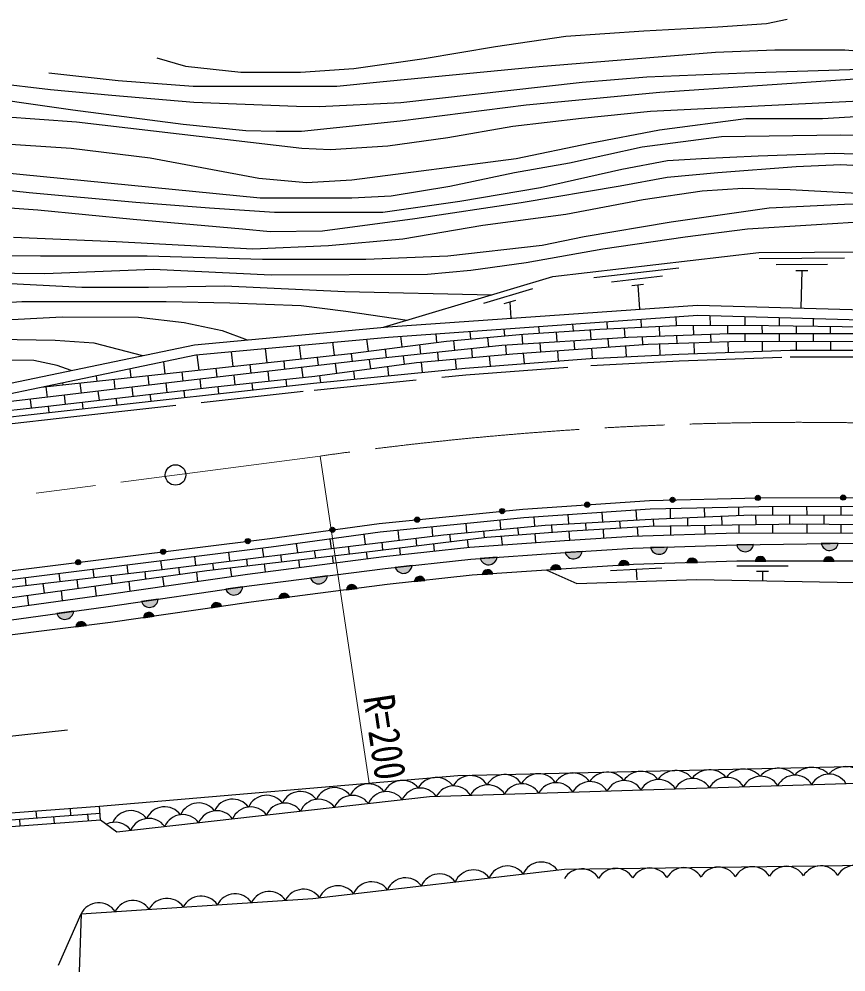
# Model space of a CAD drawing. Units: millimetres at full size, sheet at 1:1000; details may follow other scales. Extents: x 40000 to 680000, y 20000 to 380000.
# Drawn here: x 157682 to 206101, y 258490 to 314242 of the extents above; entities that cross this region are included whole.
import ezdxf
from ezdxf.enums import TextEntityAlignment as Align

# ---------------------------------------------------------------- set-up
doc = ezdxf.new("R2010")
doc.units = ezdxf.units.MM
doc.header["$LTSCALE"] = 1000
doc.linetypes.add('CHAIN', pattern=[18.5, 12, -1.5, 3.5, -1.5])
doc.linetypes.add('DASHED', pattern=[7.5, 6, -1.5])
for name, color, linetype, lineweight in [('M-BGD', 7, 'Continuous', 25), ('M-BMK', 2, 'CHAIN', 13), ('M-BMK-SRVR', 3, 'Continuous', 25), ('M-STR-HTXT', 7, 'Continuous', 13)]:
    doc.layers.add(name, color=color, linetype=linetype, lineweight=lineweight)
doc.styles.add('ＭＳ ゴシック', font='')
doc.styles.get('ＭＳ ゴシック').set_extended_font_data('MS Gothic')

msp = doc.modelspace()

# ---------------------------------------------------------------- hatches: boundary and pattern name
at = {"layer": 'M-BGD'}
for points in [[(195796, 286108, -0.41421), (195943, 286262, -0.41421), (196096, 286115, -1)], [(200795, 286224, -0.41421), (200941, 286377, -0.41421), (201095, 286231, -1)], [(205795, 286246, -0.41421), (205944, 286396, -0.41421), (206095, 286247, -1)], [(185821, 285437, -0.41421), (185955, 285601, -0.41421), (186119, 285467, -1)], [(190805, 285821, -0.41421), (190945, 285981, -0.41421), (191105, 285842, -1)], [(180846, 284938, -0.41421), (180980, 285102, -0.41421), (181144, 284967, -1)], [(175883, 284336, -0.41421), (176011, 284505, -0.41421), (176180, 284377, -1)], [(170926, 283678, -0.41421), (171057, 283845, -0.41421), (171224, 283715, -1)], [(165965, 283059, -0.41421), (166095, 283226, -0.41421), (166263, 283096, -1)], [(195651, 283347, -0.82183), (194661, 283315)], [(200693, 283491, -0.82183), (199703, 283476)], [(205648, 283563, -0.82183), (204658, 283549)], [(185670, 282754, -0.82183), (184681, 282686)], [(190648, 283095, -0.82183), (189659, 283033)], [(196784, 282433), (197410, 282453, 0.84072)], [(201408, 282524), (200783, 282525, -0.84072)], [(205408, 282518), (204783, 282519, -0.84072)], [(161003, 282440, -0.41421), (161134, 282607, -0.41421), (161301, 282477, -1)], [(180694, 282271, -0.82183), (179709, 282163)], [(189420, 282064), (188796, 282020, -0.84072)], [(193412, 282317), (192787, 282278, -0.84072)], [(175731, 281664, -0.82183), (174748, 281537)], [(181449, 281398), (180827, 281330, -0.84072)], [(185430, 281785), (184805, 281742, -0.84072)], [(170773, 281020, -0.82183), (169792, 280877)], [(177477, 280930), (176856, 280850, -0.84072)], [(173510, 280420), (172889, 280341, -0.84072)], [(165825, 280300, -0.82183), (164844, 280157)], [(169546, 279882), (168927, 279791, -0.84072)], [(160875, 279595, -0.82183), (159893, 279460)], [(165588, 279306), (164969, 279215, -0.84072)], [(161626, 278758), (161005, 278680, -0.84072)]]:
    msp.add_hatch(color=256, dxfattribs=at).paths.add_polyline_path(points)

# ---------------------------------------------------------------- linework, layer by layer
for p, q in [((206012, 300259), (201013, 300215)), ((196307, 299671), (191340, 299098)), ((205016, 299890), (202016, 299864)), ((203869, 299520), (203169, 299514)), ((203519, 299517), (203457, 297339)), ((195355, 299199), (192375, 298855)), ((187747, 298452), (184873, 297590)), ((194254, 298709), (193559, 298629)), ((193906, 298669), (194005, 297270)), ((186748, 297776), (186078, 297575)), ((186413, 297676), (186479, 296741)), ((194086, 296674), (194119, 296212)), ((196140, 296819), (196156, 296316)), ((198138, 296889), (198156, 296322)), ((200182, 296831), (200184, 296325)), ((202183, 296775), (202184, 296303)), ((204183, 296718), (204184, 296280)), ((186074, 296111), (186111, 295707)), ((188101, 296254), (188128, 295866)), ((190096, 296394), (190124, 295991)), ((191123, 296053), (191163, 295481)), ((192091, 296534), (192121, 296111)), ((193120, 296162), (193159, 295606)), ((195157, 296265), (195175, 295682)), ((197156, 296320), (197174, 295751)), ((199157, 296324), (199173, 295821)), ((201184, 296314), (201186, 295823)), ((203184, 296291), (203186, 295823)), ((205184, 296269), (205186, 295823)), ((178025, 295516), (178120, 294809)), ((180020, 295686), (180104, 295062)), ((182083, 295831), (182130, 295319)), ((184078, 295971), (184120, 295523)), ((185115, 295615), (185166, 295068)), ((187130, 295801), (187171, 295229)), ((189126, 295929), (189167, 295355)), ((192161, 295544), (192196, 295055)), ((194159, 295647), (194191, 295196)), ((196175, 295717), (196189, 295273)), ((198174, 295786), (198188, 295337)), ((200186, 295823), (200187, 295375)), ((202186, 295823), (202187, 295382)), ((204186, 295823), (204187, 295388)), ((172099, 294966), (172187, 294137)), ((174091, 295151), (174175, 294356)), ((176032, 295331), (176133, 294573)), ((179112, 294936), (179181, 294417)), ((181137, 295193), (181189, 294635)), ((183124, 295431), (183177, 294852)), ((184172, 294960), (184220, 294440)), ((186161, 295166), (186211, 294624)), ((188169, 295292), (188206, 294773)), ((190165, 295418), (190201, 294914)), ((191198, 294985), (191241, 294380)), ((193193, 295126), (193239, 294481)), ((195189, 295241), (195210, 294580)), ((197188, 295305), (197209, 294669)), ((199187, 295369), (199207, 294743)), ((201187, 295378), (201189, 294817)), ((203187, 295385), (203189, 294879)), ((205187, 295391), (205189, 294878)), ((168099, 294595), (168202, 293700)), ((170107, 294781), (170199, 293917)), ((175139, 294463), (175206, 293965)), ((177128, 294683), (177193, 294194)), ((180175, 294525), (180240, 294042)), ((182183, 294744), (182228, 294256)), ((185215, 294532), (185271, 293931)), ((187208, 294703), (187252, 294081)), ((189203, 294844), (189246, 294232)), ((166132, 294192), (166213, 293485)), ((171193, 294027), (171248, 293509)), ((173181, 294247), (173235, 293738)), ((174228, 293853), (174291, 293266)), ((176199, 294080), (176275, 293512)), ((178187, 294309), (178258, 293777)), ((179249, 293910), (179321, 293373)), ((181232, 294164), (181287, 293569)), ((183224, 294348), (183278, 293768)), ((162200, 293373), (162236, 293055)), ((164166, 293783), (164225, 293270)), ((165219, 293377), (165284, 292815)), ((167207, 293592), (167270, 293050)), ((169205, 293808), (169261, 293280)), ((170254, 293395), (170313, 292844)), ((172241, 293624), (172302, 293055)), ((175284, 293380), (175338, 292975)), ((177266, 293645), (177329, 293174)), ((159254, 292733), (159325, 292109)), ((160234, 292964), (160248, 292840)), ((161242, 292948), (161311, 292344)), ((163231, 293163), (163297, 292580)), ((166277, 292932), (166338, 292400)), ((168263, 293165), (168325, 292628)), ((169318, 292739), (169363, 292321)), ((171307, 292950), (171351, 292540)), ((173296, 293161), (173339, 292759)), ((160318, 292227), (160377, 291716)), ((162304, 292462), (162364, 291944)), ((164290, 292697), (164351, 292172)), ((165344, 292286), (165391, 291882)), ((167331, 292514), (167378, 292102)), ((158335, 291992), (158389, 291494)), ((159383, 291602), (159427, 291223)), ((161370, 291830), (161415, 291444)), ((163357, 292058), (163403, 291663)), ((193803, 285525), (193843, 284940)), ((195801, 285608), (195814, 285039)), ((197800, 285654), (197812, 285125)), ((199800, 285701), (199811, 285211)), ((201799, 285731), (201801, 285240)), ((203799, 285739), (203801, 285235)), ((205799, 285746), (205801, 285229)), ((185825, 284935), (185881, 284382)), ((187817, 285116), (187855, 284565)), ((189812, 285252), (189850, 284704)), ((191808, 285388), (191846, 284822)), ((194815, 284996), (194824, 284569)), ((196813, 285082), (196824, 284607)), ((198812, 285168), (198824, 284646)), ((200810, 285243), (200824, 284676)), ((202801, 285237), (202803, 284701)), ((204801, 285232), (204803, 284693)), ((179855, 284336), (179914, 283753)), ((181845, 284535), (181899, 283995)), ((183835, 284735), (183889, 284198)), ((186877, 284474), (186918, 284061)), ((188851, 284645), (188881, 284207)), ((190848, 284763), (190877, 284340)), ((191875, 284401), (191911, 283876)), ((192845, 284881), (192873, 284461)), ((193871, 284522), (193908, 283992)), ((195824, 284588), (195837, 284053)), ((197824, 284627), (197836, 284117)), ((199824, 284663), (199835, 284176)), ((201803, 284688), (201805, 284173)), ((203803, 284707), (203805, 284170)), ((205803, 284679), (205805, 284168)), ((175888, 283832), (175964, 283272)), ((177869, 284102), (177949, 283514)), ((180907, 283874), (180952, 283421)), ((182893, 284106), (182938, 283662)), ((183931, 283783), (183976, 283334)), ((184885, 284290), (184924, 283904)), ((185920, 283986), (185972, 283477)), ((187884, 284133), (187920, 283613)), ((189879, 284280), (189915, 283750)), ((171923, 283298), (171988, 282781)), ((173906, 283562), (173979, 283028)), ((176957, 283393), (177017, 282946)), ((178921, 283632), (178966, 283179)), ((179959, 283300), (179999, 282899)), ((181945, 283541), (181988, 283117)), ((195651, 283347), (194661, 283315)), ((200693, 283491), (199703, 283476)), ((205648, 283563), (204658, 283549)), ((167954, 282803), (168018, 282288)), ((169939, 283051), (170003, 282535)), ((172986, 282905), (173044, 282483)), ((174971, 283151), (175031, 282714)), ((176024, 282830), (176081, 282414)), ((178011, 283063), (178064, 282669)), ((185670, 282754), (184681, 282686)), ((190648, 283095), (189659, 283033)), ((163985, 282308), (164047, 281807)), ((165970, 282555), (166034, 282042)), ((167026, 282165), (167077, 281753)), ((169011, 282411), (169060, 282018)), ((170053, 282134), (170116, 281632)), ((170996, 282658), (171046, 282250)), ((172040, 282366), (172098, 281902)), ((174037, 282598), (174097, 282159)), ((180694, 282271), (179709, 282163)), ((195318, 282116), (192322, 281960)), ((192787, 282278), (193412, 282317)), ((196784, 282433), (197410, 282453)), ((202719, 282222), (199719, 282226)), ((200783, 282525), (201408, 282524)), ((204783, 282519), (205408, 282518)), ((158031, 281565), (158088, 281106)), ((160016, 281813), (160075, 281340)), ((162000, 282060), (162061, 281573)), ((163054, 281690), (163114, 281207)), ((165041, 281924), (165096, 281480)), ((166087, 281617), (166157, 281056)), ((168068, 281890), (168136, 281344)), ((175731, 281664), (174748, 281537)), ((184805, 281742), (185430, 281785)), ((188796, 282020), (189420, 282064)), ((193820, 282038), (193851, 281439)), ((201569, 281924), (200869, 281925)), ((201219, 281924), (201218, 281378)), ((159082, 281223), (159152, 280662)), ((161068, 281457), (161133, 280935)), ((162124, 281071), (162197, 280484)), ((164105, 281344), (164177, 280768)), ((170773, 281020), (169792, 280877)), ((180827, 281330), (181449, 281398)), ((158161, 280525), (158234, 279938)), ((160142, 280798), (160216, 280211)), ((176856, 280850), (177477, 280930)), ((165825, 280300), (164844, 280157)), ((168927, 279791), (169546, 279882)), ((172889, 280341), (173510, 280420)), ((160875, 279595), (159893, 279460)), ((164969, 279215), (165588, 279306)), ((161005, 278680), (161626, 278758)), ((156352, 272192), (160527, 272647)), ((144651, 266851), (162401, 268180)), ((162460, 267392), (162401, 268180)), ((144743, 266462), (162430, 267786)), ((158674, 267901), (158704, 267507)), ((160669, 268051), (160698, 267657)), ((161695, 267731), (161725, 267337)), ((144835, 266073), (162460, 267392)), ((157707, 267433), (157736, 267039)), ((159701, 267582), (159731, 267188)), ((189612, 264513), (222288, 264914)), ((159988, 258890), (161312, 261896)), ((161312, 261896), (161207, 258490))]:
    msp.add_line(p, q, dxfattribs=at)
for points in [[(165756, 311968), (167434, 311485), (170667, 311130), (174156, 311130), (177276, 311354), (181397, 311931), (185589, 312631), (189699, 313242), (194265, 313561), (198593, 313791), (201456, 313974), (202667, 314242)], [(146866, 309313), (154524, 308688), (161041, 308223), (174239, 306693), (175922, 306614), (179268, 306830), (182799, 307313), (186597, 307971), (190616, 308445), (194665, 308852), (206491, 309431), (213833, 309577), (222185, 309677), (225046, 309918), (227618, 310524), (229688, 311475), (231151, 312436), (232310, 313526)], [(230321, 313500), (228764, 312727), (226331, 311760), (223979, 311119), (220889, 310823), (217388, 310681), (211203, 310875), (206640, 310725), (195205, 309953), (187377, 309196), (180007, 308268), (174221, 307669), (172737, 307669), (170960, 307697), (167288, 308072), (160836, 308919), (154137, 309867), (150890, 310494)], [(234449, 313443), (233114, 312165), (231416, 310983), (228535, 309629), (225654, 308867), (222967, 308572), (217797, 308639), (214438, 308748), (209900, 308710), (204724, 308414), (200243, 308414), (195190, 307741), (191109, 306962), (186798, 306058), (177167, 304817), (174510, 304654), (171727, 304922), (165358, 306097), (160726, 306665), (155069, 307047)], [(157352, 301485), (163364, 301227), (171374, 300801), (175810, 300985), (180160, 301392), (184830, 302177), (189700, 302829), (194221, 303676), (197684, 304188), (200068, 304340), (202837, 304266), (207127, 304026), (213211, 303820), (217365, 303616), (221043, 303293), (223553, 303244), (227268, 303566), (230526, 304366), (233511, 305502), (234734, 306180), (236624, 307447), (238496, 308963), (244543, 313346)], [(224497, 313492), (222262, 312879), (219386, 312517), (216229, 312313), (213201, 312233), (208423, 312223), (206026, 312415), (201943, 312415), (198458, 312282), (188144, 311439), (178803, 310549), (176297, 310290), (167872, 310304), (163482, 310631), (159417, 311080)], [(238291, 313095), (236400, 311154), (234219, 309341), (232673, 308358), (229462, 306817), (227612, 306030), (225528, 305553), (223365, 305528), (218580, 305723), (213465, 306110), (205436, 306382), (200959, 306216), (197633, 306059), (195652, 305941), (192970, 305435), (188207, 304360), (183493, 303561), (178985, 302917), (172632, 302923), (168829, 303174), (164525, 303517), (158275, 304069), (150372, 304930)], [(250078, 313075), (247711, 312814), (245856, 311888), (240047, 307533), (237384, 306019), (234418, 304585), (231206, 303337), (228655, 302668), (226818, 302466), (223777, 302466), (214381, 303311), (209740, 303535), (206009, 303387), (201611, 303171), (195869, 302357), (190775, 301502), (188305, 300998), (182790, 300370), (177996, 300178), (171941, 300178), (165187, 300373), (158938, 300373), (150464, 300435)], [(151364, 305796), (171793, 303780), (177160, 303780), (179478, 303901), (182904, 304468), (186685, 305260), (189911, 305835), (194170, 306762), (198815, 307378), (205773, 307469), (216339, 307186), (223810, 307141), (226249, 307321), (228190, 307794), (230340, 308768), (232729, 310264), (233873, 310982), (236192, 312800)], [(154151, 311124), (156200, 310509), (159526, 310112), (163120, 309790), (167909, 309371), (173936, 309136), (175256, 309123), (180043, 309356), (190648, 310552), (194432, 310868), (200186, 311097), (206936, 311316), (211563, 311203), (214883, 311203), (219221, 311636), (222039, 312045), (223695, 312376), (225163, 312780), (225562, 312987)], [(152241, 303543), (158778, 303080), (164360, 302526), (170770, 301969), (172388, 301813), (175444, 301844), (180853, 302568), (187077, 303505), (192880, 304477), (195624, 304985), (198595, 305265), (203186, 305607), (205809, 305732), (209665, 305517)], [(207791, 302414), (200345, 301945), (196687, 301488), (191857, 300777), (187367, 299980), (184136, 299528), (181596, 299303), (172454, 299267), (165538, 299589), (159190, 299345), (150278, 299433)], [(179023, 296211), (188930, 299182), (200996, 300575), (207528, 300632), (218716, 300111), (228977, 298259), (236207, 296414)], [(118245, 292357), (119018, 292630), (121700, 293379), (124362, 294092), (126692, 294715), (129107, 295336), (133348, 296472), (137924, 297558), (141117, 297958), (144524, 298121), (149146, 298424), (154205, 298807), (157564, 298760), (161356, 298556), (165256, 298556), (169740, 298639), (176759, 298306), (185358, 298111)], [(118724, 291246), (120883, 291624), (123023, 292053), (127150, 293262), (130302, 294097), (133604, 294894), (137067, 295623), (140630, 296251), (146248, 297011), (157853, 297709), (166293, 297709), (170027, 297641), (174206, 297477), (176809, 297146), (180413, 296628)], [(147332, 290890), (167953, 295184), (179275, 296235), (197414, 297510), (239800, 296312), (243948, 294885), (254132, 294389), (259277, 295073), (282276, 294171), (315447, 292962), (355496, 291412), (363889, 291203), (367724, 290541)], [(119182, 290186), (119814, 290288), (122281, 290811), (124364, 291342), (127833, 292423), (134393, 293961), (137258, 294631), (140925, 295379), (145919, 295844), (151692, 296375), (160214, 296819), (164674, 296809), (167350, 296481), (169572, 296026), (171046, 295471)], [(147454, 290303), (168042, 294590), (179324, 295637), (197427, 296909), (239691, 295715), (243834, 294289), (254149, 293988), (259295, 294672), (282261, 293771), (315432, 292562), (355483, 291012), (363850, 290804), (367676, 290143)], [(158985, 292704), (169590, 293850), (177093, 294679), (182705, 295392), (187204, 295808), (191687, 296089), (196184, 296317), (200140, 296326), (205879, 296261), (217086, 295958), (226977, 295589), (241479, 295100)], [(119609, 289198), (121118, 289403), (124102, 290068), (127455, 291189), (132675, 292567), (137233, 293466), (142715, 294197), (156436, 295506), (159792, 295464), (162069, 295300), (164917, 294552)], [(243276, 294481), (226000, 295133), (213362, 295630), (207290, 295823), (199236, 295823), (193353, 295619), (185942, 295152), (178247, 294316), (167607, 293090), (151921, 291233)], [(147454, 290303), (159377, 291601), (168961, 292701), (174994, 293341), (180964, 294139), (186605, 294660), (194527, 295220), (199285, 295372), (207537, 295399), (214441, 295142), (226382, 294693), (238851, 294246), (244002, 294038)], [(69716, 288009), (75184, 286454), (83006, 285004), (90397, 284193), (101632, 284378), (114235, 285149), (134290, 287769), (147519, 289894), (160852, 291382), (174925, 292934), (183801, 293820), (191130, 294375), (196325, 294636), (202836, 294879), (211458, 294876), (228971, 294164), (243987, 293590)], [(160726, 293679), (159906, 293975), (158555, 294260), (156369, 294284), (153447, 293928), (144902, 293153), (140851, 292615), (135289, 292066), (130581, 291132), (127124, 290106), (124143, 289110), (122868, 288833), (119960, 288387)], [(66912, 278644), (74455, 276997), (84517, 275445), (90726, 275070), (99133, 275130), (109296, 275791), (119216, 276887), (141134, 279960), (172373, 283858), (178765, 284729), (187189, 285574), (194606, 286081), (200988, 286228), (207007, 286250), (213547, 286010), (221468, 285588), (245491, 284611), (267984, 283569), (293065, 282471), (311835, 281666), (332908, 280708), (358320, 279658), (364355, 279460), (366375, 279360)], [(66768, 278163), (74364, 276505), (84464, 274947), (90713, 274570), (99151, 274630), (109340, 275293), (119278, 276391), (141200, 279465), (172438, 283363), (178824, 284232), (187231, 285076), (194628, 285581), (200995, 285728), (206999, 285750), (213525, 285510), (221444, 285089), (245469, 284112), (267961, 283069), (293043, 281972), (311813, 281166), (332887, 280209), (358301, 279158), (364335, 278960), (366315, 278863)], [(67483, 277435), (75691, 275733), (83439, 274582), (88078, 274141), (92792, 273883), (99198, 274087), (106726, 274554), (112984, 275141), (121059, 276172), (132189, 277644), (144048, 279277), (157039, 280983), (165906, 282026), (174685, 283116), (182538, 284073), (188493, 284624), (194693, 284990), (200570, 285244), (208254, 285223), (215609, 284890), (228701, 284281), (246087, 283564), (261155, 282802)], [(70158, 276428), (80803, 274384), (86773, 273697), (92894, 273394), (102570, 273649), (108345, 274115), (116618, 275122), (128433, 276683), (140700, 278311), (154006, 279953), (168673, 281973), (177890, 283048), (185080, 283923), (189722, 284270), (194569, 284564), (199433, 284658), (203538, 284711), (208264, 284645), (213996, 284427), (223558, 283932), (237318, 283377), (248575, 282865)], [(66644, 277751), (74556, 274771), (81723, 273393), (86981, 272846), (95706, 272846), (108151, 273333), (118632, 274454), (131693, 276166), (143398, 277894), (162806, 280568), (171056, 281769), (179038, 282794), (184068, 283345), (189613, 283731), (193586, 283981), (199692, 284176), (206793, 284166), (234109, 282989), (249753, 282316)], [(85858, 272259), (86945, 272146), (95719, 272146), (108202, 272634), (118714, 273759), (131790, 275473), (143497, 277201), (162904, 279875), (171151, 281075), (179121, 282099), (184130, 282647), (189659, 283033), (193619, 283282), (199703, 283476), (206550, 283576), (216488, 283280), (233943, 282493), (249557, 281779), (272332, 280864), (298156, 279803), (321142, 278809), (347413, 277818), (361877, 276866), (366018, 276400)], [(362552, 275709), (347308, 276586), (320994, 277623), (298106, 278620), (272227, 279695), (249682, 280668), (234038, 281341), (206756, 282516), (199717, 282526), (193664, 282333), (189722, 282085), (184215, 281701), (179233, 281156), (171280, 280134), (163038, 278934), (143920, 276545), (132125, 274940), (118908, 273106), (108290, 271885), (96401, 271222), (88498, 271636), (85858, 272259)], [(188595, 282006), (190344, 281226), (197345, 281452), (206629, 281274), (211823, 280137), (218573, 280406), (222863, 278521), (239554, 278209), (241549, 281018)], [(162401, 268180), (183371, 269979), (211347, 270623)], [(162460, 267392), (163405, 266693), (181711, 268758), (208619, 269603), (211347, 270623)], [(161312, 261896), (174883, 262793), (189612, 264513)]]:
    msp.add_lwpolyline(points, dxfattribs=at)
at = {"layer": 'M-BGD', "linetype": 'DASHED'}
msp.add_lwpolyline([(69602, 287626), (75093, 286064), (82948, 284608), (90378, 283792), (101648, 283978), (114273, 284750), (134348, 287373), (147573, 289498), (160896, 290984), (174967, 292536), (183836, 293422), (191155, 293975), (196342, 294237), (202844, 294479), (211450, 294476), (228955, 293764), (243971, 293190)], dxfattribs=at)
at = {"layer": 'M-BGD'}
for centre in [(195946, 286112), (200945, 286227), (205945, 286246), (185970, 285452), (190955, 285831), (180995, 284953), (176031, 284357), (171075, 283696), (166114, 283077), (161152, 282458)]:
    msp.add_circle(centre, 150, dxfattribs=at)
for centre, radius, start, end in [((195153, 283429), 505, 192.9996, 350.6578), ((200197, 283581), 505, 192.0054, 349.6636), ((205152, 283654), 505, 192.0054, 349.6636), ((185169, 282818), 505, 195.1579, 352.8161), ((190147, 283161), 505, 194.7782, 352.4364), ((197099, 282388), 318, 11.7198, 171.9376), ((201095, 282470), 318, 9.8081, 170.0258), ((205095, 282464), 318, 9.8081, 170.0258), ((180191, 282315), 505, 197.4143, 355.0725), ((189112, 281987), 318, 13.8781, 174.0959), ((193103, 282243), 318, 13.4985, 173.7162), ((175227, 281698), 505, 198.4926, 356.1508), ((181144, 281310), 318, 16.1345, 176.3523), ((185121, 281709), 318, 13.8781, 174.0959), ((170268, 281046), 505, 199.4502, 357.1084), ((177174, 280836), 318, 17.2129, 177.4306), ((173206, 280326), 318, 17.2129, 177.4306), ((165321, 280326), 505, 199.4502, 357.1084), ((169244, 279783), 318, 18.1705, 178.3882), ((160371, 279625), 505, 199.0173, 356.6755), ((165286, 279207), 318, 18.1705, 178.3882), ((161322, 278665), 318, 17.0166, 177.2343), ((202114, 269053), 1357, 44.3129, 139.2865), ((204114, 269063), 1393, 45.9325, 137.667), ((206115, 269069), 1434, 47.5716, 136.0278), ((182110, 268643), 1224, 36.6477, 149.7749), ((184112, 268816), 1160, 32.2849, 151.3145), ((186111, 268879), 1160, 32.2849, 151.3145), ((188111, 268912), 1176, 33.5442, 150.0553), ((190111, 268938), 1195, 35.0205, 148.5789), ((192112, 268963), 1217, 36.5178, 147.0817), ((194112, 268986), 1240, 38.0358, 145.5636), ((196112, 269007), 1265, 39.5745, 144.025), ((198113, 269025), 1293, 41.1316, 142.4679), ((199123, 268716), 1160, 32.2849, 151.3145), ((200113, 269041), 1323, 42.7132, 140.8862), ((201122, 268779), 1160, 32.2849, 151.3145), ((203121, 268841), 1160, 32.2849, 151.3145), ((205120, 268904), 1160, 32.2849, 151.3145), ((178137, 268337), 1160, 36.92, 155.9496), ((180131, 268509), 1188, 39.1406, 153.7289), ((183131, 268213), 1160, 32.2849, 151.3145), ((185130, 268276), 1160, 32.2849, 151.3145), ((187129, 268339), 1160, 32.2849, 151.3145), ((189128, 268402), 1160, 32.2849, 151.3145), ((191127, 268464), 1160, 32.2849, 151.3145), ((193126, 268527), 1160, 32.2849, 151.3145), ((195125, 268590), 1160, 32.2849, 151.3145), ((197124, 268653), 1160, 32.2849, 151.3145), ((172175, 267665), 1160, 36.92, 155.9496), ((174163, 267889), 1160, 36.92, 155.9496), ((176150, 268113), 1160, 36.92, 155.9496), ((177208, 267657), 1160, 36.92, 155.9496), ((179195, 267881), 1160, 36.92, 155.9496), ((181173, 268091), 1158, 35.9101, 155.1068), ((168200, 267217), 1160, 36.92, 155.9496), ((170188, 267441), 1160, 36.92, 155.9496), ((173233, 267209), 1160, 36.92, 155.9496), ((175220, 267433), 1160, 36.92, 155.9496), ((164226, 266768), 1160, 36.92, 155.9496), ((166213, 266993), 1160, 36.92, 155.9496), ((167271, 266537), 1160, 36.92, 155.9496), ((169258, 266761), 1160, 36.92, 155.9496), ((171246, 266985), 1160, 36.92, 155.9496), ((163296, 266088), 1160, 36.92, 115.159), ((165283, 266312), 1160, 36.92, 155.9496), ((188261, 263762), 1160, 37.1456, 156.1752), ((184288, 263299), 1160, 37.1456, 156.1752), ((186274, 263531), 1160, 37.1456, 156.1752), ((190626, 263365), 1160, 31.188, 150.2176), ((192626, 263389), 1160, 31.188, 150.2176), ((194625, 263414), 1160, 31.188, 150.2176), ((196625, 263438), 1160, 31.188, 150.2176), ((198625, 263463), 1160, 31.188, 150.2176), ((200625, 263488), 1160, 31.188, 150.2176), ((202625, 263512), 1160, 31.188, 150.2176), ((204625, 263537), 1160, 31.188, 150.2176), ((206625, 263561), 1160, 31.188, 150.2176), ((178328, 262603), 1160, 37.1456, 156.1752), ((180315, 262835), 1160, 37.1456, 156.1752), ((182301, 263067), 1160, 37.1456, 156.1752), ((172327, 262034), 1160, 34.2663, 153.2959), ((174323, 262166), 1160, 34.2663, 153.2959), ((176342, 262371), 1160, 37.1456, 156.1752), ((164345, 261507), 1160, 34.2663, 153.2959), ((166340, 261638), 1160, 34.2663, 153.2959), ((168336, 261770), 1160, 34.2663, 153.2959), ((170332, 261902), 1160, 34.2663, 153.2959), ((162349, 261375), 1160, 34.2663, 153.2959)]:
    msp.add_arc(centre, radius, start, end, dxfattribs=at)
at = {"layer": 'M-BMK'}
msp.add_lwpolyline([(80070, 280363), (86518, 279696), (93089, 279359), (100357, 279411), (108611, 279978), (175323, 288675)], dxfattribs=at)
msp.add_arc((203340, 90647), 200000, 88.38771, 98.05265, dxfattribs=at)
at = {"layer": 'M-BMK-SRVR'}
msp.add_circle((166844, 287569), 600, dxfattribs=at)
at = {"layer": 'M-STR-HTXT'}
msp.add_line((175323, 288675), (178182, 269534), dxfattribs=at)

# ---------------------------------------------------------------- texts
at = {"layer": 'M-STR-HTXT', "style": 'ＭＳ ゴシック', "width": 0.8}
msp.add_text('R=200', height=1833, rotation=278.497, dxfattribs=at).set_placement((178022, 269547), align=Align.BOTTOM_RIGHT)

doc.saveas('drawing.dxf')
